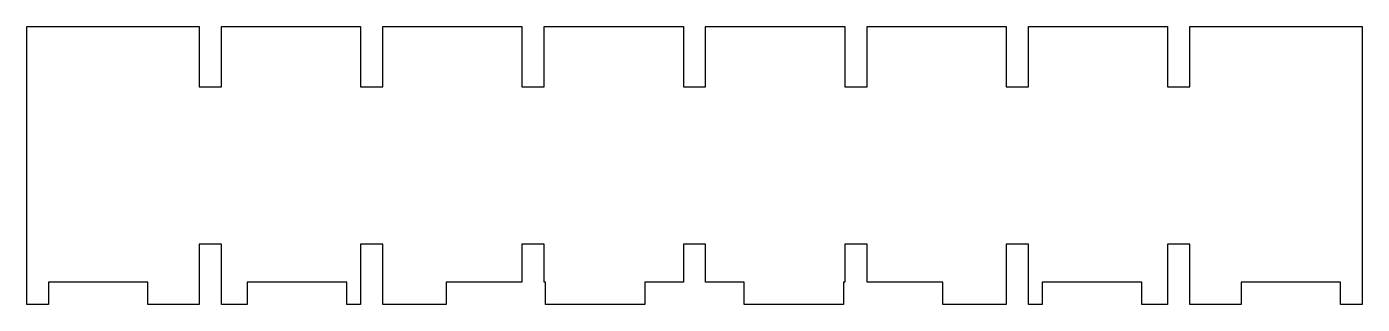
# Model space of a CAD drawing. Header units: millimetres. Extents: x -120 to 120, y 70 to 120.
import ezdxf

# ---------------------------------------------------------------- set-up
doc = ezdxf.new("R2010")
doc.units = ezdxf.units.MM
doc.layers.get('0').update_dxf_attribs({"linetype": 'CONTINUOUS'})

msp = doc.modelspace()

# ---------------------------------------------------------------- linework, layer by layer
msp.add_lwpolyline([(89, 109.17), (89, 120), (120, 120), (120, 70), (116.07, 70), (116.07, 74), (98.21, 74), (98.21, 70), (89, 70), (89, 80.83), (85, 80.83), (85, 70), (80.36, 70), (80.36, 74), (62.5, 74), (62.5, 70), (60, 70), (60, 80.83), (56, 80.83), (56, 70), (44.64, 70), (44.64, 74), (31, 74), (31, 80.83), (27, 80.83), (27, 74), (26.79, 74), (26.79, 70), (8.93, 70), (8.93, 74), (2, 74), (2, 80.83), (-2, 80.83), (-2, 74), (-8.93, 74), (-8.93, 70), (-26.79, 70), (-26.79, 74), (-27, 74), (-27, 80.83), (-31, 80.83), (-31, 74), (-44.64, 74), (-44.64, 70), (-56, 70), (-56, 80.83), (-60, 80.83), (-60, 70), (-62.5, 70), (-62.5, 74), (-80.36, 74), (-80.36, 70), (-85, 70), (-85, 80.83), (-89, 80.83), (-89, 70), (-98.21, 70), (-98.21, 74), (-116.07, 74), (-116.07, 70), (-120, 70), (-120, 120), (-89, 120), (-89, 109.17), (-85, 109.17), (-85, 120), (-60, 120), (-60, 109.17), (-56, 109.17), (-56, 120), (-31, 120), (-31, 109.17), (-27, 109.17), (-27, 120), (-2, 120), (-2, 109.17), (2, 109.17), (2, 120), (27, 120), (27, 109.17), (31, 109.17), (31, 120), (56, 120), (56, 109.17), (60, 109.17), (60, 120), (85, 120), (85, 109.17)], close=True)

doc.saveas('drawing.dxf')
